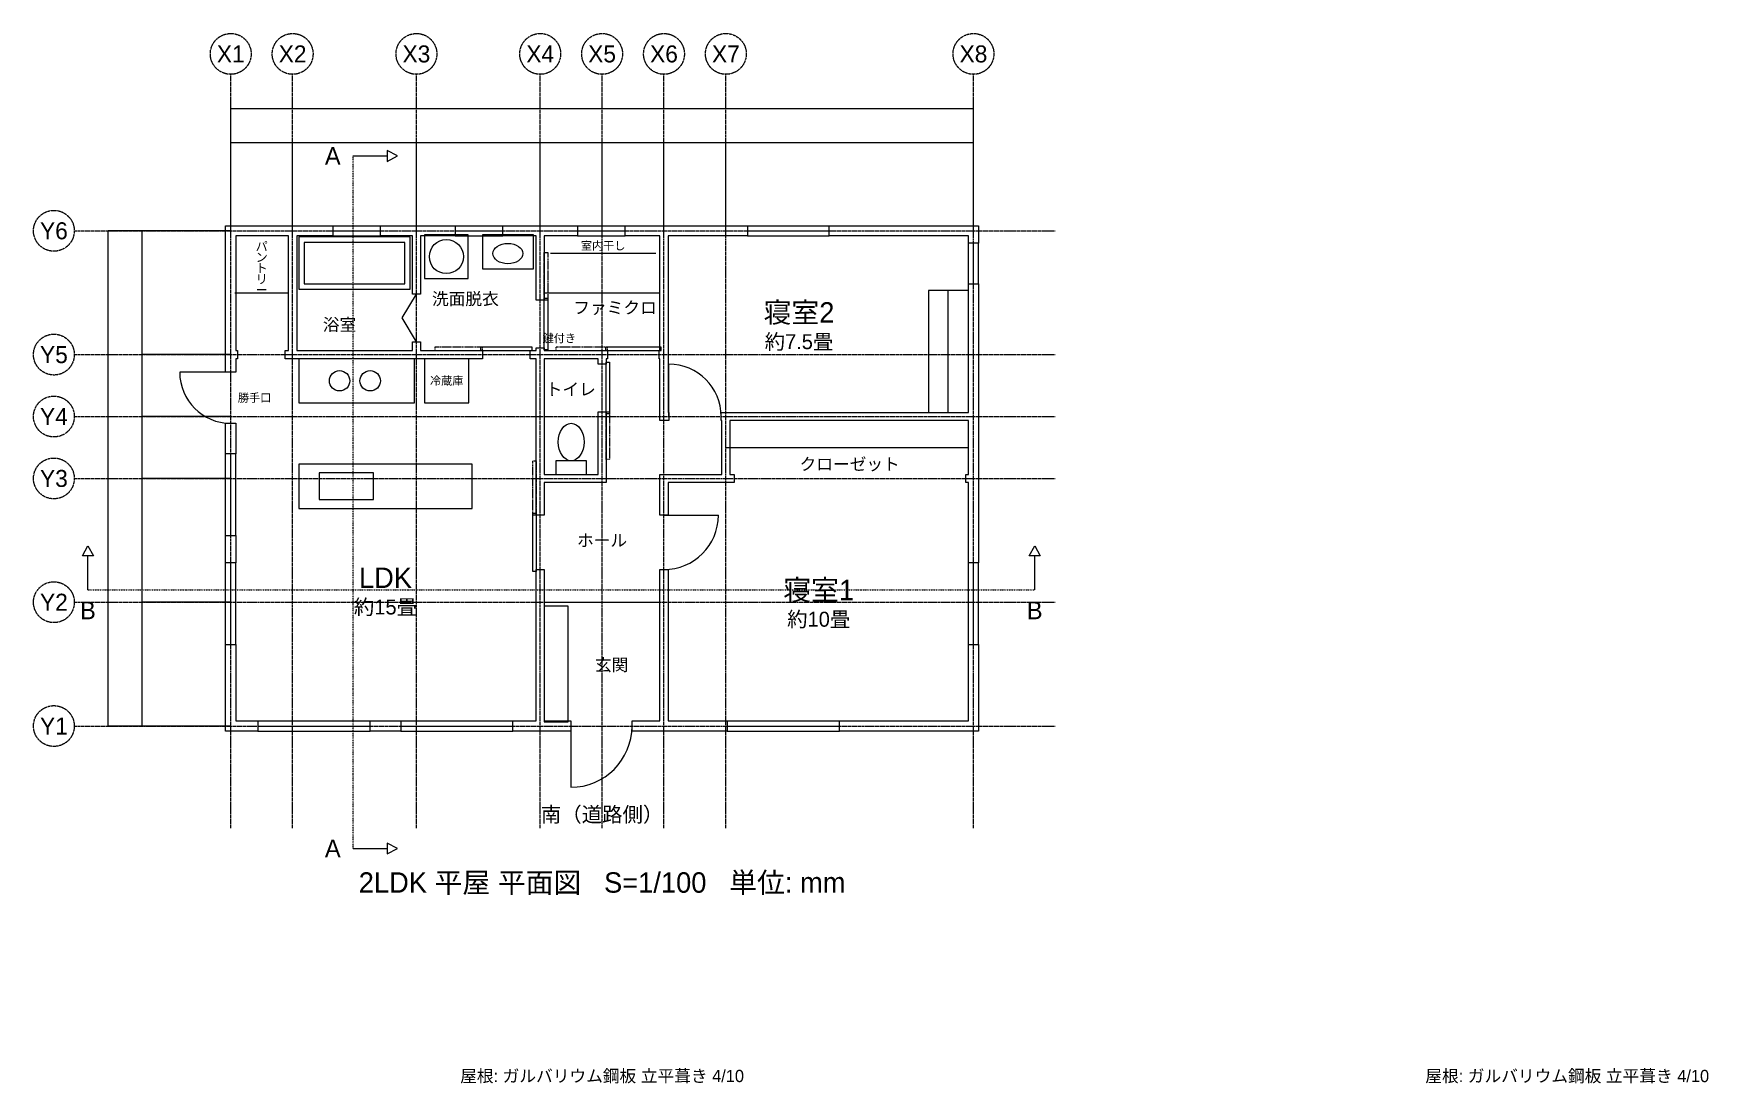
# Model space of a CAD drawing. Header units: millimetres. Extents: x -2900 to 42710, y -25289 to 10180.
# Drawn here: x -2900 to 21727, y -5254 to 10180 of the extents above; entities that cross this region are included whole.
import ezdxf
from ezdxf.enums import TextEntityAlignment as Align

# ---------------------------------------------------------------- set-up
doc = ezdxf.new("R2010")
doc.units = ezdxf.units.MM
for name, pattern in [('CENTER', [50.800000000000004, 31.75, -6.35, 6.35, -6.35]), ('DASHDOT', [25.4, 12.7, -6.35, 0, -6.35]), ('DASHED', [19.049999999999997, 12.7, -6.35])]:
    doc.linetypes.add(name, pattern=pattern)
for name, color, linetype in [('DIM', 2, 'CONTINUOUS'), ('DOOR', 3, 'CONTINUOUS'), ('FIXTURE', 8, 'CONTINUOUS'), ('GRID', 1, 'CENTER'), ('SECT_VIEW', 8, 'CONTINUOUS'), ('TEXT', 7, 'CONTINUOUS'), ('WALL', 7, 'CONTINUOUS'), ('WINDOW', 4, 'CONTINUOUS')]:
    doc.layers.add(name, color=color, linetype=linetype)
doc.styles.add('kst32b', font='kst32b')
doc.dimstyles.get("Standard").update_dxf_attribs({"dimtxt": 0.25, "dimasz": 0.175, "dimexe": 0.375, "dimexo": 0.125, "dimgap": 0.1, "dimtad": 0, "dimtoh": 1, "dimlfac": 100, "dimzin": 12, "dimdsep": 46, "dimcen": 0.09, "dimazin": 3, "dimtfac": 1, "dimtdec": 4, "dimtofl": 0, "dimtmove": 0, "dimatfit": 3, "dimfxl": 1, "dimtolj": 1, "dimtzin": 0, "dimarcsym": 0})

# ---------------------------------------------------------------- blocks, each defined once
blk = doc.blocks.new('*D1')
at = {"layer": 'DIM', "color": 0, "linetype": 'ByBlock', "lineweight": -2}
for p, q in [((7.654042494670958e-18, 7280.125), (2.296212748401287e-17, 8580.375)), ((0, 8580), (910, 8580)), ((910, 7280.125), (910, 8580.375))]:
    blk.add_line(p, q, dxfattribs=at)
for points in [[(0, 8580), (0.175, 8580.029139926044), (0.175, 8579.970860073956)], [(910, 8580), (909.825, 8579.970860073956), (909.825, 8580.029139926044)]]:
    blk.add_solid(points, dxfattribs=at)
at = {"layer": 'DIM', "color": 0, "linetype": 'CONTINUOUS', "lineweight": -2, "insert": (455, 8740), "char_height": 0.25, "width": 0.4444444444444754, "attachment_point": 5}
blk.add_mtext('910', dxfattribs=at)
blk = doc.blocks.new('*D2')
at = {"layer": 'DIM', "color": 0, "linetype": 'ByBlock', "lineweight": -2}
for p, q in [((910, 7280.125), (910, 8580.375)), ((910, 8580), (2730, 8580)), ((2730, 7280.125), (2730, 8580.375))]:
    blk.add_line(p, q, dxfattribs=at)
for points in [[(910, 8580), (910.175, 8580.029139926044), (910.175, 8579.970860073956)], [(2730, 8580), (2729.825, 8579.970860073956), (2729.825, 8580.029139926044)]]:
    blk.add_solid(points, dxfattribs=at)
at = {"layer": 'DIM', "color": 0, "linetype": 'CONTINUOUS', "lineweight": -2, "insert": (1820, 8740), "char_height": 0.25, "width": 0.7361111111111112, "attachment_point": 5}
blk.add_mtext('1,820', dxfattribs=at)
blk = doc.blocks.new('*D3')
at = {"layer": 'DIM', "color": 0, "linetype": 'ByBlock', "lineweight": -2}
for p, q in [((2730, 7280.125), (2730, 8580.375)), ((2730, 8580), (4550, 8580)), ((4550, 7280.125), (4550, 8580.375))]:
    blk.add_line(p, q, dxfattribs=at)
for points in [[(2730, 8580), (2730.175, 8580.029139926044), (2730.175, 8579.970860073956)], [(4550, 8580), (4549.825, 8579.970860073956), (4549.825, 8580.029139926044)]]:
    blk.add_solid(points, dxfattribs=at)
at = {"layer": 'DIM', "color": 0, "linetype": 'CONTINUOUS', "lineweight": -2, "insert": (3640, 8740), "char_height": 0.25, "width": 0.7361111111111112, "attachment_point": 5}
blk.add_mtext('1,820', dxfattribs=at)
blk = doc.blocks.new('*D4')
at = {"layer": 'DIM', "color": 0, "linetype": 'ByBlock', "lineweight": -2}
for p, q in [((4550, 7280.125), (4550, 8580.375)), ((4550, 8580), (5460, 8580)), ((5460, 7280.125), (5460, 8580.375))]:
    blk.add_line(p, q, dxfattribs=at)
for points in [[(4550, 8580), (4550.175, 8580.029139926044), (4550.175, 8579.970860073956)], [(5460, 8580), (5459.825, 8579.970860073956), (5459.825, 8580.029139926044)]]:
    blk.add_solid(points, dxfattribs=at)
at = {"layer": 'DIM', "color": 0, "linetype": 'CONTINUOUS', "lineweight": -2, "insert": (5005, 8740), "char_height": 0.25, "width": 0.4444444444444754, "attachment_point": 5}
blk.add_mtext('910', dxfattribs=at)
blk = doc.blocks.new('*D5')
at = {"layer": 'DIM', "color": 0, "linetype": 'ByBlock', "lineweight": -2}
for p, q in [((5460, 7280.125), (5460, 8580.375)), ((5460, 8580), (6370, 8580)), ((6370, 7280.125), (6370, 8580.375))]:
    blk.add_line(p, q, dxfattribs=at)
for points in [[(5460, 8580), (5460.175, 8580.029139926044), (5460.175, 8579.970860073956)], [(6370, 8580), (6369.825, 8579.970860073956), (6369.825, 8580.029139926044)]]:
    blk.add_solid(points, dxfattribs=at)
at = {"layer": 'DIM', "color": 0, "linetype": 'CONTINUOUS', "lineweight": -2, "insert": (5915, 8740), "char_height": 0.25, "width": 0.4444444444444754, "attachment_point": 5}
blk.add_mtext('910', dxfattribs=at)
blk = doc.blocks.new('*D6')
at = {"layer": 'DIM', "color": 0, "linetype": 'ByBlock', "lineweight": -2}
for p, q in [((6370, 7280.125), (6370, 8580.375)), ((6370, 8580), (7280, 8580)), ((7280, 7280.125), (7280, 8580.375))]:
    blk.add_line(p, q, dxfattribs=at)
for points in [[(6370, 8580), (6370.175, 8580.029139926044), (6370.175, 8579.970860073956)], [(7280, 8580), (7279.825, 8579.970860073956), (7279.825, 8580.029139926044)]]:
    blk.add_solid(points, dxfattribs=at)
at = {"layer": 'DIM', "color": 0, "linetype": 'CONTINUOUS', "lineweight": -2, "insert": (6825, 8740), "char_height": 0.25, "width": 0.4444444444444754, "attachment_point": 5}
blk.add_mtext('910', dxfattribs=at)
blk = doc.blocks.new('*D7')
at = {"layer": 'DIM', "color": 0, "linetype": 'ByBlock', "lineweight": -2}
for p, q in [((-0.125, 1820), (-1300.375, 1820)), ((-1300, 0), (-1300, 1820)), ((-0.125, 1.530808498934192e-17), (-1300.375, 4.592425496802574e-17))]:
    blk.add_line(p, q, dxfattribs=at)
for points in [[(-1300, 1820), (-1299.970860073956, 1819.825), (-1300.029139926044, 1819.825)], [(-1300, 0), (-1300.029139926044, 0.175), (-1299.970860073956, 0.175)]]:
    blk.add_solid(points, dxfattribs=at)
at = {"layer": 'DIM', "color": 0, "linetype": 'CONTINUOUS', "lineweight": -2, "insert": (-1460, 910), "char_height": 0.25, "width": 0.7361111111111112, "attachment_point": 5, "rotation": 90}
blk.add_mtext('1,820', dxfattribs=at)
blk = doc.blocks.new('*D8')
at = {"layer": 'DIM', "color": 0, "linetype": 'ByBlock', "lineweight": -2}
for p, q in [((-0.125, 3640), (-1300.375, 3640)), ((-1300, 1820), (-1300, 3640)), ((-0.125, 1820), (-1300.375, 1820))]:
    blk.add_line(p, q, dxfattribs=at)
for points in [[(-1300, 3640), (-1299.970860073956, 3639.825), (-1300.029139926044, 3639.825)], [(-1300, 1820), (-1300.029139926044, 1820.175), (-1299.970860073956, 1820.175)]]:
    blk.add_solid(points, dxfattribs=at)
at = {"layer": 'DIM', "color": 0, "linetype": 'CONTINUOUS', "lineweight": -2, "insert": (-1460, 2730), "char_height": 0.25, "width": 0.7361111111111112, "attachment_point": 5, "rotation": 90}
blk.add_mtext('1,820', dxfattribs=at)
blk = doc.blocks.new('*D9')
at = {"layer": 'DIM', "color": 0, "linetype": 'ByBlock', "lineweight": -2}
for p, q in [((-0.125, 4550), (-1300.375, 4550)), ((-1300, 3640), (-1300, 4550)), ((-0.125, 3640), (-1300.375, 3640))]:
    blk.add_line(p, q, dxfattribs=at)
for points in [[(-1300, 4550), (-1299.970860073956, 4549.825), (-1300.029139926044, 4549.825)], [(-1300, 3640), (-1300.029139926044, 3640.175), (-1299.970860073956, 3640.175)]]:
    blk.add_solid(points, dxfattribs=at)
at = {"layer": 'DIM', "color": 0, "linetype": 'CONTINUOUS', "lineweight": -2, "insert": (-1460, 4095), "char_height": 0.25, "width": 0.4444444444444754, "attachment_point": 5, "rotation": 90}
blk.add_mtext('910', dxfattribs=at)
blk = doc.blocks.new('*D10')
at = {"layer": 'DIM', "color": 0, "linetype": 'ByBlock', "lineweight": -2}
for p, q in [((-0.125, 5460), (-1300.375, 5460)), ((-1300, 4550), (-1300, 5460)), ((-0.125, 4550), (-1300.375, 4550))]:
    blk.add_line(p, q, dxfattribs=at)
for points in [[(-1300, 5460), (-1299.970860073956, 5459.825), (-1300.029139926044, 5459.825)], [(-1300, 4550), (-1300.029139926044, 4550.175), (-1299.970860073956, 4550.175)]]:
    blk.add_solid(points, dxfattribs=at)
at = {"layer": 'DIM', "color": 0, "linetype": 'CONTINUOUS', "lineweight": -2, "insert": (-1460, 5005), "char_height": 0.25, "width": 0.4444444444444754, "attachment_point": 5, "rotation": 90}
blk.add_mtext('910', dxfattribs=at)
blk = doc.blocks.new('*D11')
at = {"layer": 'DIM', "color": 0, "linetype": 'ByBlock', "lineweight": -2}
for p, q in [((-0.125, 7280), (-1300.375, 7280)), ((-1300, 5460), (-1300, 7280)), ((-0.125, 5460), (-1300.375, 5460))]:
    blk.add_line(p, q, dxfattribs=at)
for points in [[(-1300, 7280), (-1299.970860073956, 7279.825), (-1300.029139926044, 7279.825)], [(-1300, 5460), (-1300.029139926044, 5460.175), (-1299.970860073956, 5460.175)]]:
    blk.add_solid(points, dxfattribs=at)
at = {"layer": 'DIM', "color": 0, "linetype": 'CONTINUOUS', "lineweight": -2, "insert": (-1460, 6370), "char_height": 0.25, "width": 0.7361111111111112, "attachment_point": 5, "rotation": 90}
blk.add_mtext('1,820', dxfattribs=at)
blk = doc.blocks.new('*D12')
at = {"layer": 'DIM', "color": 0, "linetype": 'ByBlock', "lineweight": -2}
for p, q in [((-0.125, 7280), (-1800.375, 7280)), ((-1800, 0), (-1800, 7280)), ((-0.125, 1.530808498934192e-17), (-1800.375, 4.592425496802574e-17))]:
    blk.add_line(p, q, dxfattribs=at)
for points in [[(-1800, 7280), (-1799.970860073956, 7279.825), (-1800.029139926044, 7279.825)], [(-1800, 0), (-1800.029139926044, 0.175), (-1799.970860073956, 0.175)]]:
    blk.add_solid(points, dxfattribs=at)
at = {"layer": 'DIM', "color": 0, "linetype": 'CONTINUOUS', "lineweight": -2, "insert": (-1960, 3640), "char_height": 0.25, "width": 0.7916666666666665, "attachment_point": 5, "rotation": 90}
blk.add_mtext('7,280', dxfattribs=at)
blk = doc.blocks.new('*D69')
at = {"layer": 'DIM', "color": 0, "linetype": 'ByBlock', "lineweight": -2}
for p, q in [((7280, 7280.125), (7280, 8580.375)), ((7280, 8580), (10920, 8580)), ((10920, 7280.125), (10920, 8580.375))]:
    blk.add_line(p, q, dxfattribs=at)
for points in [[(7280, 8580), (7280.175, 8580.029139926044), (7280.175, 8579.970860073956)], [(10920, 8580), (10919.825, 8579.970860073956), (10919.825, 8580.029139926044)]]:
    blk.add_solid(points, dxfattribs=at)
at = {"layer": 'DIM', "color": 0, "linetype": 'CONTINUOUS', "lineweight": -2, "insert": (9100, 8580.225), "char_height": 0.25, "width": 0.8194444444444753, "attachment_point": 5}
blk.add_mtext('3,640', dxfattribs=at)
blk = doc.blocks.new('*D70')
at = {"layer": 'DIM', "color": 0, "linetype": 'ByBlock', "lineweight": -2}
for p, q in [((7.654042494670958e-18, 7280.125), (2.296212748401287e-17, 9080.375)), ((0, 9080), (10920, 9080)), ((10920, 7280.125), (10920, 9080.375))]:
    blk.add_line(p, q, dxfattribs=at)
for points in [[(0, 9080), (0.175, 9080.029139926044), (0.175, 9079.970860073956)], [(10920, 9080), (10919.825, 9079.970860073956), (10919.825, 9080.029139926044)]]:
    blk.add_solid(points, dxfattribs=at)
at = {"layer": 'DIM', "color": 0, "linetype": 'CONTINUOUS', "lineweight": -2, "insert": (5460, 9080.225), "char_height": 0.25, "width": 0.9305555555555711, "attachment_point": 5}
blk.add_mtext('10,920', dxfattribs=at)

msp = doc.modelspace()

# ---------------------------------------------------------------- linework, layer by layer
at = {"layer": 'DOOR'}
for p, q in [((0, 5200), (-750, 5200)), ((6440, 4550), (6440, 5320)), ((6370, 3100), (7170, 3100)), ((5000, 0), (5000, -900))]:
    msp.add_line(p, q, dxfattribs=at)
at = {"layer": 'DOOR', "linetype": 'DASHED'}
for points in [[(4610, 6260), (4610, 6960), (4660, 6960), (4660, 6260)], [(3000, 5520), (3700, 5520), (3700, 5570), (3000, 5570)], [(4780, 5520), (5540, 5520), (5540, 5570), (4780, 5570)], [(5520, 3920), (5520, 4620), (5570, 4620), (5570, 3920)], [(4440, 3100), (4440, 3900), (4490, 3900), (4490, 3100)]]:
    msp.add_lwpolyline(points, close=True, dxfattribs=at)
at = {"layer": 'DOOR'}
msp.add_lwpolyline([(2730, 5650), (2520, 6000), (2730, 6350)], dxfattribs=at)
at = {"layer": 'DOOR', "linetype": 'CONTINUOUS'}
for points in [[(4610, 5530), (4610, 6290), (4660, 6290), (4660, 5530)], [(3670, 5520), (4430, 5520), (4430, 5570), (3670, 5570)], [(5510, 5520), (6330, 5520), (6330, 5570), (5510, 5570)], [(5520, 4590), (5520, 5350), (5570, 5350), (5570, 4590)], [(4440, 2270), (4440, 3130), (4490, 3130), (4490, 2270)]]:
    msp.add_lwpolyline(points, close=True, dxfattribs=at)
at = {"layer": 'DOOR'}
for centre, radius, start, end in [((0, 5200), 750, 180, 270), ((6440, 4550), 770, 0, 90), ((6370, 3100), 800, 270, 360), ((5000, 0), 900, 270, 360)]:
    msp.add_arc(centre, radius, start, end, dxfattribs=at)
at = {"layer": 'FIXTURE'}
for p, q in [((4700, 6950), (6250, 6950)), ((60, 6370), (850, 6370)), ((4610, 6370), (6310, 6370)), ((10550, 4610), (10550, 6400)), ((7280, 4095), (10845, 4095)), ((4610, 1820), (6310, 1820))]:
    msp.add_line(p, q, dxfattribs=at)
for points in [[(1000, 6420), (2640, 6420), (2640, 7190), (1000, 7190)], [(2850, 6580), (3490, 6580), (3490, 7220), (2850, 7220)], [(3700, 6720), (4450, 6720), (4450, 7220), (3700, 7220)], [(1080, 6500), (2560, 6500), (2560, 7110), (1080, 7110)], [(10260, 4610), (10845, 4610), (10845, 6400), (10260, 6400)], [(1000, 4750), (2700, 4750), (2700, 5400), (1000, 5400)], [(2850, 4750), (3500, 4750), (3500, 5400), (2850, 5400)], [(1000, 3200), (3550, 3200), (3550, 3850), (1000, 3850)], [(1300, 3330), (2100, 3330), (2100, 3720), (1300, 3720)], [(4780, 3700), (5230, 3700), (5230, 3900), (4780, 3900)], [(4610, 60), (4960, 60), (4960, 1760), (4610, 1760)]]:
    msp.add_lwpolyline(points, close=True, dxfattribs=at)
for centre, radius in [((3170, 6900), 250), ((1600, 5075), 150), ((2050, 5075), 150)]:
    msp.add_circle(centre, radius, dxfattribs=at)
for centre, major_axis, ratio in [((4075, 6945), (220, 0), 0.6818181818181818), ((5005, 4175), (0, 275), 0.6909090909090909)]:
    msp.add_ellipse(centre, major_axis=major_axis, ratio=ratio, dxfattribs=at)
at = {"layer": 'GRID'}
for p, q in [((0, -1500), (0, 9580)), ((910, -1500), (910, 9580)), ((2730, -1500), (2730, 9580)), ((4550, -1500), (4550, 9580)), ((5460, -1500), (5460, 9580)), ((6370, -1500), (6370, 9580)), ((7280, -1500), (7280, 9580)), ((10920, -1500), (10920, 9580)), ((-2300, 7280), (12120, 7280)), ((-2300, 5460), (12120, 5460)), ((-2300, 4550), (12120, 4550)), ((-2300, 3640), (12120, 3640)), ((-2300, 1820), (12120, 1820)), ((-2300, 0), (12120, 0))]:
    msp.add_line(p, q, dxfattribs=at)
for centre in [(0, 9880), (910, 9880), (2730, 9880), (4550, 9880), (5460, 9880), (6370, 9880), (7280, 9880), (10920, 9880), (-2600, 7280), (-2600, 5460), (-2600, 4550), (-2600, 3640), (-2600, 1820), (-2600, 0)]:
    msp.add_circle(centre, 300, dxfattribs=at)
at = {"layer": 'SECT_VIEW', "linetype": 'DASHDOT'}
for p, q in [((1800, -1800), (1800, 8380)), ((-2100, 2000), (11820, 2000))]:
    msp.add_line(p, q, dxfattribs=at)
at = {"layer": 'SECT_VIEW'}
for p, q in [((1800, 8380), (2300, 8380)), ((-2100, 2000), (-2100, 2500)), ((11820, 2000), (11820, 2500)), ((1800, -1800), (2300, -1800))]:
    msp.add_line(p, q, dxfattribs=at)
for points in [[(2300, 8300), (2450, 8380), (2300, 8460)], [(-2180, 2500), (-2100, 2650), (-2020, 2500)], [(11740, 2500), (11820, 2650), (11900, 2500)], [(2300, -1880), (2450, -1800), (2300, -1720)]]:
    msp.add_lwpolyline(points, close=True, dxfattribs=at)
at = {"layer": 'WALL'}
for points in [[(-75, 7205), (-75, 7280), (-75, 7355), (75, 7355), (1500, 7355), (1500, 7205), (970, 7205), (970, 5520), (2670, 5520), (2670, 5650), (2790, 5650), (2790, 5520), (3700, 5520), (3700, 5400), (2790, 5400), (2670, 5400), (970, 5400), (850, 5400), (800, 5400), (800, 5520), (850, 5520), (850, 7205), (75, 7205), (75, 5520), (100, 5520), (100, 5400), (75, 5400), (75, 5200), (-75, 5200)], [(3300, 7355), (3300, 7205), (2790, 7205), (2790, 6350), (2670, 6350), (2670, 7205), (2200, 7205), (2200, 7355)], [(5100, 7355), (5100, 7205), (4610, 7205), (4610, 6260), (4490, 6260), (4490, 7205), (4000, 7205), (4000, 7355)], [(7600, 7355), (7600, 7205), (6430, 7205), (6430, 5520), (6430, 5400), (6430, 4610), (6440, 4610), (6440, 4490), (6430, 4490), (6370, 4490), (6310, 4490), (6310, 4610), (6310, 5400), (6300, 5400), (6300, 5520), (6310, 5520), (6310, 7205), (5800, 7205), (5800, 7355)], [(10845, 7355), (10920, 7355), (10995, 7355), (10995, 7205), (10995, 7100), (10845, 7100), (10845, 7205), (8800, 7205), (8800, 7355)], [(10995, 2400), (10845, 2400), (10845, 3580), (10810, 3580), (10810, 3700), (10845, 3700), (10845, 4490), (7340, 4490), (7340, 3700), (7400, 3700), (7400, 3580), (7340, 3580), (7220, 3580), (6430, 3580), (6430, 3100), (6310, 3100), (6310, 3580), (6310, 3640), (6310, 3700), (6430, 3700), (7220, 3700), (7220, 4490), (7210, 4490), (7210, 4610), (7220, 4610), (7340, 4610), (10845, 4610), (10845, 6500), (10995, 6500)], [(4490, 5520), (4490, 5560), (4610, 5560), (4610, 5520), (5400, 5520), (5520, 5520), (5540, 5520), (5540, 5400), (5520, 5400), (5520, 5320), (5400, 5320), (5400, 5400), (4610, 5400), (4610, 3700), (5400, 3700), (5400, 4620), (5520, 4620), (5520, 3700), (5520, 3640), (5520, 3580), (5400, 3580), (4610, 3580), (4610, 3100), (4490, 3100), (4490, 3580), (4490, 3700), (4490, 5400), (4400, 5400), (4400, 5520)], [(-75, 4450), (75, 4450), (75, 4000), (-75, 4000)], [(-75, 2800), (75, 2800), (75, 2400), (-75, 2400)], [(4150, -75), (4150, 75), (4490, 75), (4490, 2300), (4610, 2300), (4610, 75), (5000, 75), (5000, -75)], [(5900, -75), (5900, 75), (6310, 75), (6310, 2300), (6430, 2300), (6430, 75), (7300, 75), (7300, -75)], [(75, -75), (0, -75), (-75, -75), (-75, 75), (-75, 1200), (75, 1200), (75, 75), (400, 75), (400, -75)], [(8950, -75), (8950, 75), (10845, 75), (10845, 1200), (10995, 1200), (10995, 75), (10995, 0), (10995, -75), (10845, -75)], [(2050, -75), (2050, 75), (2500, 75), (2500, -75)]]:
    msp.add_lwpolyline(points, close=True, dxfattribs=at)
at = {"layer": 'WINDOW'}
for p, q in [((1500, 7355), (2200, 7355)), ((1500, 7280), (2200, 7280)), ((1500, 7205), (2200, 7205)), ((3300, 7355), (4000, 7355)), ((3300, 7280), (4000, 7280)), ((3300, 7205), (4000, 7205)), ((5100, 7355), (5800, 7355)), ((5100, 7280), (5800, 7280)), ((5100, 7205), (5800, 7205)), ((7600, 7355), (8800, 7355)), ((7600, 7280), (8800, 7280)), ((7600, 7205), (8800, 7205)), ((10845, 6500), (10845, 7100)), ((10920, 6500), (10920, 7100)), ((10995, 6500), (10995, 7100)), ((-75, 2800), (-75, 4000)), ((0, 2800), (0, 4000)), ((75, 2800), (75, 4000)), ((-75, 1200), (-75, 2400)), ((0, 1200), (0, 2400)), ((75, 1200), (75, 2400)), ((10845, 1200), (10845, 2400)), ((10920, 1200), (10920, 2400)), ((10995, 1200), (10995, 2400)), ((400, 75), (2050, 75)), ((400, 0), (2050, 0)), ((2500, 75), (4150, 75)), ((2500, 0), (4150, 0)), ((7300, 75), (8950, 75)), ((7300, 0), (8950, 0)), ((400, -75), (2050, -75)), ((2500, -75), (4150, -75)), ((7300, -75), (8950, -75))]:
    msp.add_line(p, q, dxfattribs=at)

# ---------------------------------------------------------------- texts
at = {"layer": 'FIXTURE', "style": 'kst32b'}
for s, p in [('室内干し', (5475, 7060)), ('鍵付き', (4830, 5700)), ('冷蔵庫', (3175, 5075)), ('勝手口', (350, 4825))]:
    msp.add_text(s, height=120, dxfattribs=at).set_placement(p, align=Align.MIDDLE_CENTER)
at = {"layer": 'GRID', "style": 'kst32b'}
for s, p in [('X1', (0, 9880)), ('X2', (910, 9880)), ('X3', (2730, 9880)), ('X4', (4550, 9880)), ('X5', (5460, 9880)), ('X6', (6370, 9880)), ('X7', (7280, 9880)), ('X8', (10920, 9880)), ('Y6', (-2600, 7280)), ('Y5', (-2600, 5460)), ('Y4', (-2600, 4550)), ('Y3', (-2600, 3640)), ('Y2', (-2600, 1820)), ('Y1', (-2600, 0))]:
    msp.add_text(s, height=250, dxfattribs=at).set_placement(p, align=Align.MIDDLE_CENTER)
at = {"layer": 'TEXT', "style": 'kst32b'}
for s, height, p in [('A', 260, (1500, 8380)), ('パ', 130, (455, 7050)), ('ン', 130, (455, 6890)), ('ト', 130, (455, 6730)), ('ー', 130, (455, 6410)), ('リ', 130, (455, 6570)), ('洗面脱衣', 180, (3450, 6280)), ('ファミクロ', 180, (5650, 6150)), ('寝室2', 300, (8355, 6080)), ('浴室', 180, (1600, 5900)), ('約7.5畳', 220, (8355, 5650)), ('トイレ', 180, (5000, 4950)), ('クローゼット', 180, (9100, 3850)), ('ホール', 180, (5460, 2730)), ('LDK', 300, (2275, 2180)), ('寝室1', 300, (8645, 2000)), ('B', 260, (-2100, 1700)), ('約15畳', 220, (2275, 1750)), ('B', 260, (11820, 1700)), ('約10畳', 220, (8645, 1570)), ('玄関', 180, (5600, 900)), ('南（道路側）', 220, (5460, -1300)), ('A', 260, (1500, -1800)), ('2LDK 平屋 平面図   S=1/100   単位: mm', 300, (5460, -2300)), ('屋根: ガルバリウム鋼板 立平葺き 4/10', 180, (5460, -5144)), ('屋根: ガルバリウム鋼板 立平葺き 4/10', 180, (19650, -5144))]:
    msp.add_text(s, height=height, dxfattribs=at).set_placement(p, align=Align.MIDDLE_CENTER)

# ---------------------------------------------------------------- dimensions: what is measured, and where the dimension line sits
at = {"layer": 'DIM'}
for base, p1, p2, text, picture, middle in [((0, 9080), (0, 7280), (10920, 7280), '10,920', '*D70', (5460, 9080.225)), ((0, 8580), (0, 7280), (910, 7280), '910', '*D1', (455, 8740)), ((910, 8580), (910, 7280), (2730, 7280), '1,820', '*D2', (1820, 8740)), ((2730, 8580), (2730, 7280), (4550, 7280), '1,820', '*D3', (3640, 8740)), ((4550, 8580), (4550, 7280), (5460, 7280), '910', '*D4', (5005, 8740)), ((5460, 8580), (5460, 7280), (6370, 7280), '910', '*D5', (5915, 8740)), ((6370, 8580), (6370, 7280), (7280, 7280), '910', '*D6', (6825, 8740)), ((7280, 8580), (7280, 7280), (10920, 7280), '3,640', '*D69', (9100, 8580.225))]:
    dim = msp.add_linear_dim(base=base, p1=p1, p2=p2, text=text, dimstyle='Standard', dxfattribs=at)
    dim.commit()
    dim.dimension.update_dxf_attribs({"geometry": picture, "text_midpoint": middle})
for base, p1, p2, text, picture, middle in [((-1800, 0), (0, 0), (0, 7280), '7,280', '*D12', (-1960, 3640)), ((-1300, 5460), (0, 5460), (0, 7280), '1,820', '*D11', (-1460, 6370)), ((-1300, 4550), (0, 4550), (0, 5460), '910', '*D10', (-1460, 5005)), ((-1300, 3640), (0, 3640), (0, 4550), '910', '*D9', (-1460, 4095)), ((-1300, 1820), (0, 1820), (0, 3640), '1,820', '*D8', (-1460, 2730)), ((-1300, 0), (0, 0), (0, 1820), '1,820', '*D7', (-1460, 910))]:
    dim = msp.add_linear_dim(base=base, p1=p1, p2=p2, angle=90, text=text, dimstyle='Standard', dxfattribs=at)
    dim.commit()
    dim.dimension.update_dxf_attribs({"geometry": picture, "text_midpoint": middle})

doc.saveas('drawing.dxf')
